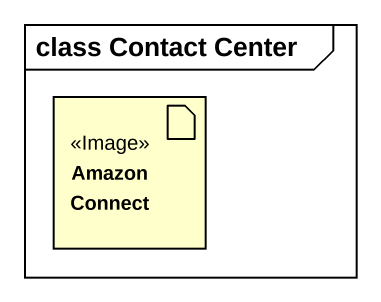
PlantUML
@startuml
mainframe class Contact Center
artifact "Amazon Connect" as Amazon_Connect <<Image>>
@enduml
